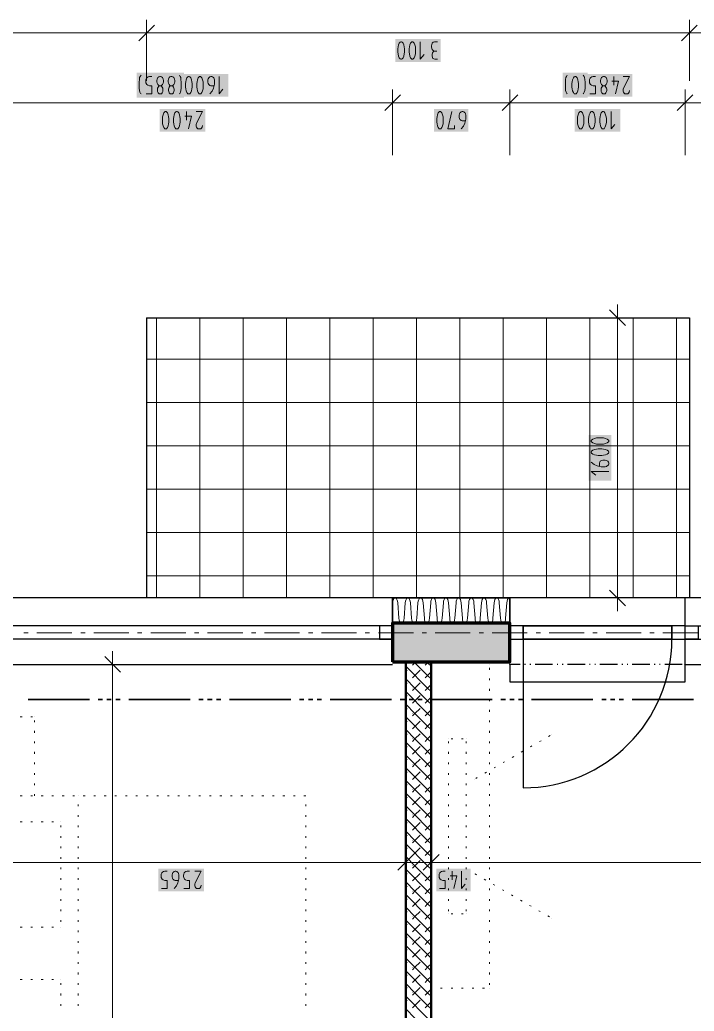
# Model space of a CAD drawing. Header units: millimetres. Extents: x 0 to 594, y 0 to 420.
# Drawn here: x 297 to 332.3, y 295.3 to 347.2 of the extents above; entities that cross this region are included whole.
import ezdxf

# ---------------------------------------------------------------- set-up
doc = ezdxf.new("R2010")
doc.units = ezdxf.units.MM
doc.header["$LTSCALE"] = 8
for name, color, linetype in [('PDF_Dvere', 7, 'Continuous'), ('PDF_Koty delkove', 7, 'Continuous'), ('PDF_Nabytek', 7, 'Continuous'), ('PDF_Obecne 0.25', 7, 'Continuous'), ('PDF_Okna', 7, 'Continuous'), ('PDF_Osy hlavni', 7, 'Continuous'), ('PDF_Pozarni useky', 7, 'Continuous'), ('PDF_Pricky zdene', 7, 'Continuous'), ('PDF_Srafy', 7, 'Continuous'), ('PDF_Steny obvodove nosne', 7, 'Continuous'), ('PDF_Steny sendvic', 7, 'Continuous'), ('PDF_Zatepleni', 7, 'Continuous')]:
    doc.layers.add(name, color=color, linetype=linetype)

msp = doc.modelspace()

# ---------------------------------------------------------------- linework, layer by layer
at = {"layer": 'PDF_Dvere', "lineweight": 25}
for points in [[(323.32, 315.49), (322.634, 315.49), (322.634, 314.804), (323.32, 314.804)], [(323.32, 315.49), (323.32, 314.804)], [(331.792, 315.49), (331.105, 315.49), (331.105, 314.804), (331.792, 314.804)], [(331.105, 315.49), (331.105, 314.804)]]:
    msp.add_lwpolyline(points, close=True, dxfattribs=at)
for points in [[(331.105, 315.49), (323.32, 315.49), (331.105, 315.49)], [(331.105, 314.804), (323.32, 314.804), (331.105, 314.804)]]:
    msp.add_lwpolyline(points, dxfattribs=at)
msp.add_lwpolyline([(323.32, 314.804), (323.32, 307.019, 0.414213), (331.105, 314.804)], format="xyb", dxfattribs=at)
at = {"layer": 'PDF_Koty delkove', "lineweight": 18}
for points in [[(303.629, 347.196), (303.629, 346.509), (303.629, 345.822)], [(332.021, 347.196), (332.021, 346.509), (332.021, 345.822)], [(527.974, 346.509), (471.922, 346.509), (462.114, 346.509), (428.326, 346.509), (397.232, 346.509), (368.84, 346.509), (332.021, 346.509), (303.629, 346.509), (287.51, 346.509), (267.721, 346.509), (262.8, 346.509)], [(304.041, 346.921), (303.217, 346.097)], [(303.629, 346.509), (303.629, 346.189), (303.629, 344.01)], [(332.434, 346.921), (331.609, 346.097)], [(332.021, 346.509), (332.021, 346.189), (332.021, 344.01)], [(317.103, 345.41), (317.116, 345.501), (317.116, 345.684), (317.103, 345.776), (317.078, 345.883), (317.042, 345.974), (316.993, 346.036), (316.968, 346.051), (316.92, 346.051), (316.895, 346.036), (316.847, 345.974), (316.81, 345.883), (316.786, 345.776), (316.773, 345.684)], [(317.947, 346.051), (317.947, 345.135), (318.143, 345.379)], [(318.852, 346.051), (318.681, 346.051), (318.62, 346.02), (318.571, 345.974), (318.547, 345.898), (318.535, 345.837), (318.535, 345.776), (318.547, 345.7), (318.571, 345.639), (318.62, 345.593), (318.706, 345.562)], [(316.773, 345.684), (316.773, 345.501), (316.786, 345.41), (316.81, 345.303), (316.847, 345.211), (316.895, 345.15), (316.92, 345.135), (316.968, 345.135), (316.993, 345.15), (317.042, 345.211), (317.078, 345.303), (317.103, 345.41)], [(318.852, 345.135), (318.706, 345.135), (318.656, 345.15), (318.608, 345.181), (318.583, 345.227), (318.559, 345.318), (318.559, 345.379), (318.583, 345.471), (318.632, 345.532), (318.706, 345.562), (318.803, 345.562)], [(303.341, 343.317), (303.316, 343.347), (303.279, 343.409), (303.255, 343.499), (303.243, 343.622), (303.243, 343.927), (303.255, 344.08), (303.267, 344.171), (303.292, 344.233), (303.341, 344.293)], [(303.609, 343.317), (303.902, 343.317), (303.902, 343.744), (303.78, 343.744), (303.695, 343.775), (303.646, 343.821), (303.597, 343.897), (303.585, 343.957), (303.585, 344.019), (303.597, 344.08), (303.621, 344.14), (303.658, 344.186), (303.706, 344.217), (303.78, 344.233), (303.902, 344.233)], [(305.343, 344.293), (305.392, 344.233), (305.416, 344.171), (305.429, 344.08), (305.441, 343.927), (305.441, 343.622), (305.429, 343.499), (305.404, 343.409), (305.367, 343.347), (305.343, 343.317)], [(305.975, 343.485), (306, 343.592), (306.012, 343.682), (306.012, 343.866), (306, 343.957), (305.975, 344.064), (305.938, 344.156), (305.89, 344.217), (305.865, 344.233), (305.816, 344.233), (305.791, 344.217), (305.743, 344.156), (305.706, 344.064), (305.682, 343.957), (305.67, 343.866)], [(305.67, 343.866), (305.67, 343.682), (305.682, 343.592), (305.706, 343.485), (305.743, 343.393), (305.791, 343.332), (305.816, 343.317), (305.865, 343.317), (305.89, 343.332), (305.938, 343.393), (305.975, 343.485)], [(306.842, 343.927), (306.842, 344.049), (306.855, 344.11), (306.879, 344.156), (306.903, 344.186), (306.94, 344.217), (306.989, 344.233), (307.037, 344.233), (307.086, 344.217), (307.123, 344.186), (307.147, 344.156), (307.172, 344.11), (307.184, 344.049), (307.184, 343.835), (307.135, 343.622), (307.062, 343.469), (306.94, 343.317)], [(307.159, 343.744), (306.989, 343.744), (306.94, 343.759), (306.903, 343.79), (306.879, 343.821), (306.855, 343.866), (306.842, 343.927)], [(307.428, 344.233), (307.428, 343.317), (307.623, 343.561)], [(325.633, 343.317), (325.608, 343.347), (325.572, 343.409), (325.547, 343.499), (325.535, 343.622), (325.535, 343.927), (325.547, 344.08), (325.559, 344.171), (325.584, 344.233), (325.633, 344.293)], [(325.877, 343.866), (325.877, 343.682), (325.889, 343.592), (325.914, 343.485), (325.95, 343.393), (325.999, 343.332), (326.024, 343.317), (326.072, 343.317), (326.097, 343.332), (326.145, 343.393), (326.182, 343.485), (326.207, 343.592), (326.219, 343.682), (326.219, 343.866), (326.207, 343.957), (326.182, 344.064), (326.145, 344.156), (326.097, 344.217), (326.072, 344.233), (326.024, 344.233), (325.999, 344.217), (325.95, 344.156), (325.914, 344.064), (325.889, 343.957), (325.877, 343.866)], [(326.463, 344.293), (326.512, 344.233), (326.536, 344.171), (326.549, 344.08), (326.561, 343.927), (326.561, 343.622), (326.549, 343.499), (326.524, 343.409), (326.487, 343.347), (326.463, 343.317)], [(326.814, 343.317), (327.107, 343.317), (327.107, 343.744), (326.985, 343.744), (326.9, 343.775), (326.851, 343.821), (326.802, 343.897), (326.79, 343.957), (326.79, 344.019), (326.802, 344.08), (326.826, 344.14), (326.863, 344.186), (326.911, 344.217), (326.985, 344.233), (327.107, 344.233)], [(327.376, 344.019), (327.376, 343.957), (327.388, 343.881), (327.424, 343.805), (327.473, 343.759), (327.498, 343.744), (327.596, 343.744), (327.62, 343.759), (327.669, 343.805), (327.706, 343.881), (327.718, 343.957), (327.718, 344.019), (327.706, 344.095), (327.669, 344.171), (327.62, 344.217), (327.571, 344.233), (327.523, 344.233)], [(327.523, 344.233), (327.473, 344.217), (327.424, 344.171), (327.388, 344.095), (327.376, 344.019)], [(327.962, 343.988), (328.304, 343.988), (328.157, 343.317)], [(328.06, 344.233), (328.06, 343.775)], [(328.548, 344.233), (328.891, 344.233), (328.573, 343.622), (328.548, 343.561), (328.548, 343.469), (328.573, 343.409), (328.609, 343.363), (328.646, 343.332), (328.695, 343.317), (328.743, 343.317), (328.792, 343.332), (328.829, 343.363), (328.866, 343.409), (328.891, 343.499)], [(304.391, 343.744), (304.415, 343.728), (304.451, 343.682), (304.476, 343.622), (304.488, 343.561), (304.488, 343.499), (304.476, 343.439), (304.451, 343.377), (304.402, 343.332), (304.366, 343.317), (304.317, 343.317), (304.281, 343.332), (304.232, 343.377), (304.208, 343.439), (304.195, 343.499), (304.195, 343.561), (304.208, 343.622), (304.232, 343.682), (304.268, 343.728)], [(304.268, 343.728), (304.293, 343.744)], [(305.038, 343.377), (304.989, 343.332), (304.952, 343.317), (304.904, 343.317), (304.867, 343.332), (304.818, 343.377), (304.794, 343.439), (304.781, 343.499), (304.781, 343.561), (304.794, 343.622), (304.818, 343.682), (304.854, 343.728), (304.879, 343.744)], [(304.977, 343.744), (305.001, 343.728), (305.038, 343.682), (305.062, 343.622), (305.074, 343.561), (305.074, 343.499), (305.062, 343.439), (305.038, 343.377)], [(316.497, 343.546), (316.497, 342.859), (316.497, 342.172)], [(322.634, 343.546), (322.634, 342.859), (322.634, 342.172)], [(327.596, 343.744), (327.62, 343.728), (327.657, 343.682), (327.681, 343.622), (327.693, 343.561), (327.693, 343.499), (327.681, 343.439), (327.657, 343.377), (327.608, 343.332), (327.571, 343.317), (327.523, 343.317), (327.486, 343.332), (327.437, 343.377), (327.413, 343.439), (327.4, 343.499), (327.4, 343.561), (327.413, 343.622), (327.437, 343.682), (327.473, 343.728), (327.498, 343.744)], [(331.792, 343.546), (331.792, 342.859), (331.792, 342.172)], [(415.504, 342.859), (406.391, 342.859), (384.41, 342.859), (378.227, 342.859), (369.069, 342.859), (356.246, 342.859), (344.615, 342.859), (331.792, 342.859), (322.634, 342.859), (316.497, 342.859), (294.516, 342.859), (285.586, 342.859), (269.101, 342.859), (267.721, 342.859), (262.8, 342.859)], [(316.909, 343.271), (316.085, 342.447)], [(316.497, 342.859), (316.497, 342.538), (316.497, 340.111)], [(323.046, 343.271), (322.221, 342.447)], [(322.634, 342.859), (322.634, 342.538), (322.634, 340.111)], [(332.204, 343.271), (331.38, 342.447)], [(331.792, 342.859), (331.792, 342.538), (331.792, 340.111)], [(305.042, 342.034), (305.042, 341.851), (305.054, 341.76), (305.078, 341.653), (305.115, 341.561), (305.164, 341.5), (305.189, 341.485), (305.237, 341.485), (305.262, 341.5), (305.31, 341.561), (305.347, 341.653), (305.372, 341.76), (305.384, 341.851), (305.384, 342.034), (305.372, 342.125), (305.347, 342.233), (305.31, 342.324), (305.262, 342.386), (305.237, 342.401), (305.189, 342.401), (305.164, 342.386), (305.115, 342.324), (305.078, 342.233), (305.054, 342.125), (305.042, 342.034)], [(305.726, 342.401), (305.726, 341.943)], [(306.216, 342.401), (306.559, 342.401), (306.24, 341.79), (306.216, 341.729), (306.216, 341.637), (306.24, 341.577), (306.277, 341.531), (306.314, 341.5), (306.363, 341.485), (306.411, 341.485), (306.46, 341.5), (306.497, 341.531), (306.534, 341.577), (306.559, 341.667)], [(319.737, 341.667), (319.737, 341.485), (319.394, 341.485), (319.589, 342.401)], [(320.299, 341.912), (320.128, 341.912), (320.079, 341.928), (320.042, 341.958), (320.018, 341.989), (319.994, 342.034), (319.981, 342.095), (319.981, 342.217), (319.994, 342.278), (320.018, 342.324), (320.042, 342.354), (320.079, 342.386), (320.128, 342.401), (320.176, 342.401), (320.225, 342.386), (320.262, 342.354), (320.286, 342.324), (320.311, 342.278), (320.324, 342.217), (320.324, 342.004), (320.275, 341.79), (320.201, 341.637)], [(326.308, 341.485), (326.356, 341.485), (326.381, 341.5), (326.429, 341.561), (326.466, 341.653), (326.491, 341.76), (326.504, 341.851), (326.504, 342.034), (326.491, 342.125), (326.466, 342.233), (326.429, 342.324), (326.381, 342.386), (326.356, 342.401), (326.308, 342.401), (326.283, 342.386), (326.234, 342.324), (326.197, 342.233), (326.173, 342.125), (326.161, 342.034)], [(327.408, 341.561), (327.457, 341.5), (327.482, 341.485), (327.53, 341.485), (327.555, 341.5), (327.604, 341.561), (327.64, 341.653), (327.665, 341.76), (327.678, 341.851), (327.678, 342.034), (327.665, 342.125), (327.64, 342.233), (327.604, 342.324), (327.555, 342.386), (327.53, 342.401), (327.482, 342.401), (327.457, 342.386), (327.408, 342.324), (327.372, 342.233), (327.347, 342.125), (327.335, 342.034)], [(327.922, 342.401), (327.922, 341.485), (328.117, 341.729)], [(305.629, 342.157), (305.972, 342.157), (305.824, 341.485)], [(326.161, 342.034), (326.161, 341.851), (326.173, 341.76), (326.197, 341.653), (326.234, 341.561), (326.283, 341.5), (326.308, 341.485)], [(327.335, 342.034), (327.335, 341.851), (327.347, 341.76), (327.372, 341.653), (327.408, 341.561)], [(320.201, 341.637), (320.079, 341.485)], [(328.673, 331.198), (327.849, 332.022)], [(328.261, 331.61), (328.261, 332.297)], [(328.948, 331.61), (328.261, 331.61), (327.574, 331.61)], [(328.261, 316.956), (328.261, 331.61)], [(327.436, 324.748), (327.253, 324.748), (327.162, 324.735), (327.055, 324.711), (326.963, 324.675), (326.902, 324.626), (326.887, 324.601), (326.887, 324.553), (326.902, 324.528), (326.963, 324.479), (327.055, 324.443), (327.162, 324.418), (327.253, 324.405), (327.436, 324.405), (327.528, 324.418), (327.635, 324.443), (327.726, 324.479), (327.788, 324.528), (327.803, 324.553)], [(327.803, 324.553), (327.803, 324.601), (327.788, 324.626), (327.726, 324.675), (327.635, 324.711), (327.528, 324.735), (327.436, 324.748)], [(327.314, 323.843), (327.314, 324.014), (327.33, 324.063), (327.36, 324.1), (327.391, 324.124), (327.436, 324.148), (327.497, 324.161), (327.619, 324.161), (327.68, 324.148), (327.726, 324.124), (327.757, 324.1), (327.788, 324.063), (327.803, 324.014), (327.803, 323.966), (327.788, 323.916), (327.757, 323.88), (327.726, 323.856), (327.68, 323.831), (327.619, 323.818), (327.406, 323.818), (327.192, 323.867), (327.039, 323.941), (326.887, 324.063)], [(327.803, 323.574), (326.887, 323.574), (327.131, 323.379)], [(328.948, 316.956), (328.261, 316.956), (327.574, 316.956)], [(328.673, 316.544), (327.849, 317.368)], [(328.261, 316.956), (328.261, 316.269)], [(302.265, 313.063), (301.441, 313.888)], [(301.853, 236.313), (301.853, 238.603), (301.853, 242.77), (301.853, 262.278), (301.853, 263.606), (301.853, 269.559), (301.853, 313.476), (301.853, 314.162)], [(302.54, 313.476), (301.853, 313.476), (301.166, 313.476)], [(317.596, 303.531), (316.772, 302.706)], [(317.184, 303.805), (317.184, 303.118), (317.184, 302.432)], [(318.924, 303.531), (318.1, 302.706)], [(318.512, 303.805), (318.512, 303.118), (318.512, 302.432)], [(527.974, 303.118), (524.585, 303.118), (523.377, 303.118), (487.217, 303.118), (484.744, 303.118), (466.949, 303.118), (447.738, 303.118), (447.651, 303.118), (445.178, 303.118), (439.694, 303.118), (409.093, 303.118), (407.169, 303.118), (383.677, 303.118), (382.349, 303.118), (351.392, 303.118), (349.469, 303.118), (318.512, 303.118), (317.184, 303.118), (293.692, 303.118), (291.769, 303.118), (268.276, 303.118), (266.948, 303.118), (235.992, 303.118), (234.068, 303.118)], [(304.41, 301.745), (304.704, 301.745), (304.704, 302.171), (304.581, 302.171), (304.496, 302.203), (304.447, 302.248), (304.398, 302.324), (304.386, 302.385), (304.386, 302.446), (304.398, 302.508), (304.423, 302.568), (304.459, 302.614), (304.508, 302.645), (304.581, 302.661), (304.704, 302.661)], [(305.291, 302.171), (305.12, 302.171), (305.071, 302.187), (305.034, 302.217), (305.01, 302.248), (304.986, 302.293), (304.973, 302.355), (304.973, 302.476), (304.986, 302.538), (305.01, 302.584), (305.034, 302.614), (305.071, 302.645), (305.12, 302.661), (305.168, 302.661), (305.217, 302.645), (305.254, 302.614), (305.278, 302.584), (305.303, 302.538), (305.316, 302.476), (305.316, 302.263), (305.267, 302.05), (305.193, 301.897), (305.071, 301.745)], [(305.584, 301.745), (305.878, 301.745), (305.878, 302.171), (305.755, 302.171), (305.67, 302.203), (305.621, 302.248), (305.573, 302.324), (305.56, 302.385), (305.56, 302.446), (305.573, 302.508), (305.597, 302.568), (305.634, 302.614), (305.682, 302.645), (305.755, 302.661), (305.878, 302.661)], [(306.147, 302.661), (306.49, 302.661), (306.171, 302.05), (306.147, 301.988), (306.147, 301.897), (306.171, 301.836), (306.208, 301.79), (306.245, 301.759), (306.294, 301.745), (306.342, 301.745), (306.392, 301.759), (306.428, 301.79), (306.465, 301.836), (306.49, 301.927)], [(318.948, 301.745), (319.242, 301.745), (319.242, 302.171), (319.119, 302.171), (319.034, 302.203), (318.985, 302.248), (318.937, 302.324), (318.924, 302.385), (318.924, 302.446), (318.937, 302.508), (318.961, 302.568), (318.998, 302.614), (319.046, 302.645), (319.119, 302.661), (319.242, 302.661)], [(319.511, 302.416), (319.854, 302.416), (319.706, 301.745)], [(319.609, 302.661), (319.609, 302.203)], [(320.098, 302.661), (320.098, 301.745), (320.294, 301.988)]]:
    msp.add_lwpolyline(points, dxfattribs=at)
for points in [[(317.36, 345.684), (317.36, 345.501), (317.373, 345.41), (317.397, 345.303), (317.434, 345.211), (317.482, 345.15), (317.507, 345.135), (317.556, 345.135), (317.58, 345.15), (317.629, 345.211), (317.666, 345.303), (317.691, 345.41), (317.703, 345.501), (317.703, 345.684), (317.691, 345.776), (317.666, 345.883), (317.629, 345.974), (317.58, 346.036), (317.556, 346.051), (317.507, 346.051), (317.482, 346.036), (317.434, 345.974), (317.397, 345.883), (317.373, 345.776)], [(304.171, 344.019), (304.171, 343.957), (304.183, 343.881), (304.219, 343.805), (304.268, 343.759), (304.293, 343.744), (304.391, 343.744), (304.415, 343.759), (304.464, 343.805), (304.501, 343.881), (304.513, 343.957), (304.513, 344.019), (304.501, 344.095), (304.464, 344.171), (304.415, 344.217), (304.366, 344.233), (304.317, 344.233), (304.268, 344.217), (304.219, 344.171), (304.183, 344.095)], [(304.757, 344.019), (304.757, 343.957), (304.769, 343.881), (304.805, 343.805), (304.854, 343.759), (304.879, 343.744), (304.977, 343.744), (305.001, 343.759), (305.05, 343.805), (305.087, 343.881), (305.099, 343.957), (305.099, 344.019), (305.087, 344.095), (305.05, 344.171), (305.001, 344.217), (304.952, 344.233), (304.904, 344.233), (304.854, 344.217), (304.805, 344.171), (304.769, 344.095)], [(306.256, 343.866), (306.256, 343.682), (306.268, 343.592), (306.293, 343.485), (306.329, 343.393), (306.378, 343.332), (306.403, 343.317), (306.451, 343.317), (306.476, 343.332), (306.524, 343.393), (306.561, 343.485), (306.586, 343.592), (306.598, 343.682), (306.598, 343.866), (306.586, 343.957), (306.561, 344.064), (306.524, 344.156), (306.476, 344.217), (306.451, 344.233), (306.403, 344.233), (306.378, 344.217), (306.329, 344.156), (306.293, 344.064), (306.268, 343.957)], [(304.455, 342.034), (304.455, 341.851), (304.467, 341.76), (304.491, 341.653), (304.528, 341.561), (304.576, 341.5), (304.601, 341.485), (304.65, 341.485), (304.675, 341.5), (304.723, 341.561), (304.76, 341.653), (304.785, 341.76), (304.797, 341.851), (304.797, 342.034), (304.785, 342.125), (304.76, 342.233), (304.723, 342.324), (304.675, 342.386), (304.65, 342.401), (304.601, 342.401), (304.576, 342.386), (304.528, 342.324), (304.491, 342.233), (304.467, 342.125)], [(318.807, 342.034), (318.807, 341.851), (318.819, 341.76), (318.844, 341.653), (318.88, 341.561), (318.929, 341.5), (318.954, 341.485), (319.002, 341.485), (319.027, 341.5), (319.075, 341.561), (319.112, 341.653), (319.137, 341.76), (319.15, 341.851), (319.15, 342.034), (319.137, 342.125), (319.112, 342.233), (319.075, 342.324), (319.027, 342.386), (319.002, 342.401), (318.954, 342.401), (318.929, 342.386), (318.88, 342.324), (318.844, 342.233), (318.819, 342.125)], [(326.748, 342.034), (326.748, 341.851), (326.76, 341.76), (326.785, 341.653), (326.821, 341.561), (326.87, 341.5), (326.895, 341.485), (326.943, 341.485), (326.968, 341.5), (327.017, 341.561), (327.053, 341.653), (327.078, 341.76), (327.091, 341.851), (327.091, 342.034), (327.078, 342.125), (327.053, 342.233), (327.017, 342.324), (326.968, 342.386), (326.943, 342.401), (326.895, 342.401), (326.87, 342.386), (326.821, 342.324), (326.785, 342.233), (326.76, 342.125)], [(327.436, 325.335), (327.253, 325.335), (327.162, 325.323), (327.055, 325.298), (326.963, 325.262), (326.902, 325.213), (326.887, 325.188), (326.887, 325.14), (326.902, 325.115), (326.963, 325.066), (327.055, 325.03), (327.162, 325.005), (327.253, 324.992), (327.436, 324.992), (327.528, 325.005), (327.635, 325.03), (327.726, 325.066), (327.788, 325.115), (327.803, 325.14), (327.803, 325.188), (327.788, 325.213), (327.726, 325.262), (327.635, 325.298), (327.528, 325.323)]]:
    msp.add_lwpolyline(points, close=True, dxfattribs=at)
at = {"layer": 'PDF_Koty delkove', "color": 7, "lineweight": 18, "true_color": 0xffffff, "transparency": 33554559}
for points in [[(319.015, 346.189), (316.636, 346.189), (319.015, 344.998), (316.636, 344.998)], [(305.579, 344.431), (303.106, 344.431), (305.579, 343.119), (303.106, 343.119)], [(307.908, 344.37), (305.533, 344.37), (307.908, 343.18), (305.533, 343.18)], [(326.699, 344.431), (325.398, 344.431), (326.699, 343.119), (325.398, 343.119)], [(329.028, 344.37), (326.653, 344.37), (329.028, 343.18), (326.653, 343.18)], [(306.696, 342.538), (304.317, 342.538), (306.696, 341.348), (304.317, 341.348)], [(320.461, 342.538), (318.67, 342.538), (320.461, 341.348), (318.67, 341.348)], [(328.402, 342.538), (326.024, 342.538), (328.402, 341.348), (326.024, 341.348)], [(327.941, 323.094), (327.941, 325.472), (326.75, 323.094), (326.75, 325.472)], [(306.627, 302.798), (304.249, 302.798), (306.627, 301.607), (304.249, 301.607)], [(320.578, 302.798), (318.787, 302.798), (320.578, 301.607), (318.787, 301.607)]]:
    msp.add_solid(points, dxfattribs=at)
at = {"layer": 'PDF_Nabytek', "lineweight": 13}
for points in [[(318.512, 313.476), (318.512, 313.476)], [(318.512, 313.199), (318.512, 313.29)], [(321.573, 313.476), (321.573, 313.476)], [(321.573, 313.199), (321.573, 313.29)], [(318.512, 312.649), (318.512, 312.741)], [(321.573, 312.649), (321.573, 312.741)], [(318.512, 312.1), (318.512, 312.191)], [(321.573, 312.1), (321.573, 312.191)], [(318.512, 311.55), (318.512, 311.642)], [(321.573, 311.55), (321.573, 311.642)], [(297.116, 310.728), (297.024, 310.728)], [(297.665, 310.728), (297.573, 310.728)], [(297.768, 310.728), (297.768, 310.728)], [(297.768, 310.728), (297.768, 310.728)], [(318.512, 311.001), (318.512, 311.092)], [(321.573, 311.001), (321.573, 311.092)], [(297.768, 310.451), (297.768, 310.543)], [(318.512, 310.451), (318.512, 310.543)], [(321.573, 310.451), (321.573, 310.543)], [(297.768, 309.901), (297.768, 309.993)], [(318.512, 309.901), (318.512, 309.993)], [(321.573, 309.901), (321.573, 309.993)], [(324.655, 309.712), (324.734, 309.757)], [(324.822, 309.808), (324.822, 309.808)], [(297.768, 309.352), (297.768, 309.444)], [(318.512, 309.352), (318.512, 309.444)], [(319.428, 309.583), (319.428, 309.583)], [(319.428, 309.583), (319.428, 309.583)], [(319.428, 309.352), (319.428, 309.444)], [(319.646, 309.583), (319.555, 309.583)], [(320.196, 309.583), (320.104, 309.583)], [(320.344, 309.583), (320.344, 309.583)], [(320.344, 309.583), (320.344, 309.583)], [(320.344, 309.352), (320.344, 309.444)], [(321.573, 309.352), (321.573, 309.444)], [(323.703, 309.162), (323.783, 309.208)], [(324.179, 309.437), (324.258, 309.483)], [(297.768, 308.802), (297.768, 308.894)], [(318.512, 308.802), (318.512, 308.894)], [(319.428, 308.802), (319.428, 308.894)], [(320.344, 308.802), (320.344, 308.894)], [(321.573, 308.802), (321.573, 308.894)], [(322.751, 308.613), (322.831, 308.658)], [(323.227, 308.887), (323.307, 308.933)], [(297.768, 308.253), (297.768, 308.344)], [(318.512, 308.253), (318.512, 308.344)], [(319.428, 308.253), (319.428, 308.344)], [(320.344, 308.253), (320.344, 308.344)], [(321.573, 308.253), (321.573, 308.344)], [(321.8, 308.063), (321.879, 308.109)], [(322.275, 308.338), (322.355, 308.384)], [(297.768, 307.703), (297.768, 307.795)], [(318.512, 307.703), (318.512, 307.795)], [(319.428, 307.703), (319.428, 307.795)], [(320.344, 307.703), (320.344, 307.795)], [(320.848, 307.514), (320.927, 307.559)], [(321.324, 307.788), (321.403, 307.834)], [(321.573, 307.703), (321.573, 307.795)], [(297.768, 307.154), (297.768, 307.245)], [(318.512, 307.154), (318.512, 307.245)], [(319.428, 307.154), (319.428, 307.245)], [(320.344, 307.154), (320.344, 307.245)], [(320.78, 307.474), (320.78, 307.474)], [(321.573, 307.154), (321.573, 307.245)], [(297.116, 306.606), (297.024, 306.606)], [(297.665, 306.606), (297.573, 306.606)], [(297.768, 306.606), (297.768, 306.696)], [(297.768, 306.606), (297.768, 306.606)], [(298.215, 306.606), (298.123, 306.606)], [(298.764, 306.606), (298.673, 306.606)], [(299.314, 306.606), (299.222, 306.606)], [(299.863, 306.606), (299.772, 306.606)], [(300.057, 306.604), (300.057, 306.606)], [(300.057, 306.606), (300.057, 306.606)], [(300.413, 306.606), (300.321, 306.606)], [(300.962, 306.606), (300.871, 306.606)], [(301.512, 306.606), (301.42, 306.606)], [(302.061, 306.606), (301.97, 306.606)], [(302.611, 306.606), (302.519, 306.606)], [(303.16, 306.606), (303.069, 306.606)], [(303.71, 306.606), (303.618, 306.606)], [(304.259, 306.606), (304.168, 306.606)], [(304.809, 306.606), (304.717, 306.606)], [(305.358, 306.606), (305.267, 306.606)], [(305.908, 306.606), (305.816, 306.606)], [(306.457, 306.606), (306.366, 306.606)], [(307.007, 306.606), (306.915, 306.606)], [(307.557, 306.606), (307.465, 306.606)], [(308.106, 306.606), (308.014, 306.606)], [(308.656, 306.606), (308.564, 306.606)], [(309.205, 306.606), (309.114, 306.606)], [(309.755, 306.606), (309.663, 306.606)], [(310.304, 306.606), (310.213, 306.606)], [(310.854, 306.606), (310.762, 306.606)], [(311.403, 306.606), (311.312, 306.606)], [(311.953, 306.606), (311.861, 306.606)], [(311.964, 306.604), (311.964, 306.606)], [(311.964, 306.606), (311.964, 306.606)], [(311.964, 306.606), (311.964, 306.606)], [(318.512, 306.604), (318.512, 306.696)], [(319.428, 306.604), (319.428, 306.696)], [(320.344, 306.604), (320.344, 306.696)], [(321.573, 306.604), (321.573, 306.696)], [(300.057, 306.055), (300.057, 306.146)], [(311.964, 306.055), (311.964, 306.146)], [(318.512, 306.055), (318.512, 306.146)], [(319.428, 306.055), (319.428, 306.146)], [(320.344, 306.055), (320.344, 306.146)], [(321.573, 306.055), (321.573, 306.146)], [(300.057, 305.505), (300.057, 305.597)], [(311.964, 305.505), (311.964, 305.597)], [(318.512, 305.505), (318.512, 305.597)], [(319.428, 305.505), (319.428, 305.597)], [(320.344, 305.505), (320.344, 305.597)], [(321.573, 305.505), (321.573, 305.597)], [(297.116, 305.233), (297.024, 305.233)], [(297.665, 305.233), (297.573, 305.233)], [(298.215, 305.233), (298.123, 305.233)], [(298.764, 305.233), (298.673, 305.233)], [(299.141, 305.233), (299.141, 305.233)], [(299.141, 305.233), (299.141, 305.233)], [(299.141, 304.956), (299.141, 305.047)], [(300.057, 304.956), (300.057, 305.047)], [(311.964, 304.956), (311.964, 305.047)], [(318.512, 304.956), (318.512, 305.047)], [(319.428, 304.956), (319.428, 305.047)], [(320.344, 304.956), (320.344, 305.047)], [(321.573, 304.956), (321.573, 305.047)], [(299.141, 304.406), (299.141, 304.498)], [(300.057, 304.406), (300.057, 304.498)], [(311.964, 304.406), (311.964, 304.498)], [(318.512, 304.406), (318.512, 304.498)], [(319.428, 304.406), (319.428, 304.498)], [(320.344, 304.406), (320.344, 304.498)], [(321.573, 304.406), (321.573, 304.498)], [(299.141, 303.857), (299.141, 303.948)], [(300.057, 303.857), (300.057, 303.948)], [(311.964, 303.857), (311.964, 303.948)], [(318.512, 303.857), (318.512, 303.948)], [(319.428, 303.857), (319.428, 303.948)], [(320.344, 303.857), (320.344, 303.948)], [(321.573, 303.857), (321.573, 303.948)], [(299.141, 303.307), (299.141, 303.399)], [(300.057, 303.307), (300.057, 303.399)], [(311.964, 303.307), (311.964, 303.399)], [(318.512, 303.307), (318.512, 303.399)], [(319.428, 303.307), (319.428, 303.399)], [(320.344, 303.307), (320.344, 303.399)], [(321.573, 303.307), (321.573, 303.399)], [(299.141, 302.758), (299.141, 302.849)], [(300.057, 302.758), (300.057, 302.849)], [(311.964, 302.758), (311.964, 302.849)], [(318.512, 302.758), (318.512, 302.849)], [(319.428, 302.758), (319.428, 302.849)], [(320.344, 302.758), (320.344, 302.849)], [(320.78, 302.533), (320.78, 302.533)], [(320.889, 302.47), (320.81, 302.516)], [(321.573, 302.758), (321.573, 302.849)], [(299.141, 302.208), (299.141, 302.3)], [(300.057, 302.208), (300.057, 302.3)], [(311.964, 302.208), (311.964, 302.3)], [(318.512, 302.208), (318.512, 302.3)], [(319.428, 302.208), (319.428, 302.3)], [(320.344, 302.208), (320.344, 302.3)], [(321.365, 302.195), (321.286, 302.241)], [(321.573, 302.208), (321.573, 302.3)], [(321.841, 301.92), (321.762, 301.966)], [(299.141, 301.659), (299.141, 301.75)], [(300.057, 301.659), (300.057, 301.75)], [(311.964, 301.659), (311.964, 301.75)], [(318.512, 301.659), (318.512, 301.75)], [(319.428, 301.659), (319.428, 301.75)], [(320.344, 301.659), (320.344, 301.75)], [(321.573, 301.659), (321.573, 301.75)], [(322.317, 301.646), (322.238, 301.691)], [(322.793, 301.371), (322.714, 301.417)], [(299.141, 301.109), (299.141, 301.201)], [(300.057, 301.109), (300.057, 301.201)], [(311.964, 301.109), (311.964, 301.201)], [(318.512, 301.109), (318.512, 301.201)], [(319.428, 301.109), (319.428, 301.201)], [(320.344, 301.109), (320.344, 301.201)], [(321.573, 301.109), (321.573, 301.201)], [(323.269, 301.096), (323.189, 301.142)], [(323.745, 300.821), (323.665, 300.867)], [(299.141, 300.56), (299.141, 300.651)], [(300.057, 300.56), (300.057, 300.651)], [(311.964, 300.56), (311.964, 300.651)], [(318.512, 300.56), (318.512, 300.651)], [(319.428, 300.56), (319.428, 300.651)], [(319.428, 300.424), (319.428, 300.424)], [(319.428, 300.424), (319.428, 300.424)], [(319.646, 300.424), (319.555, 300.424)], [(320.196, 300.424), (320.104, 300.424)], [(320.344, 300.56), (320.344, 300.651)], [(320.344, 300.424), (320.344, 300.424)], [(320.344, 300.424), (320.344, 300.424)], [(321.573, 300.56), (321.573, 300.651)], [(324.221, 300.546), (324.141, 300.592)], [(324.697, 300.272), (324.617, 300.318)], [(299.141, 300.01), (299.141, 300.102)], [(300.057, 300.01), (300.057, 300.102)], [(311.964, 300.01), (311.964, 300.102)], [(318.512, 300.01), (318.512, 300.102)], [(321.573, 300.01), (321.573, 300.102)], [(324.822, 300.199), (324.822, 300.199)], [(297.116, 299.737), (297.024, 299.737)], [(297.665, 299.737), (297.573, 299.737)], [(298.215, 299.737), (298.123, 299.737)], [(298.764, 299.737), (298.673, 299.737)], [(299.141, 299.737), (299.141, 299.737)], [(299.141, 299.737), (299.141, 299.737)], [(300.057, 299.46), (300.057, 299.552)], [(311.964, 299.46), (311.964, 299.552)], [(318.512, 299.46), (318.512, 299.552)], [(321.573, 299.46), (321.573, 299.552)], [(300.057, 298.911), (300.057, 299.003)], [(311.964, 298.911), (311.964, 299.003)], [(318.512, 298.911), (318.512, 299.003)], [(321.573, 298.911), (321.573, 299.003)], [(300.057, 298.361), (300.057, 298.453)], [(311.964, 298.361), (311.964, 298.453)], [(318.512, 298.361), (318.512, 298.453)], [(321.573, 298.361), (321.573, 298.453)], [(300.057, 297.812), (300.057, 297.903)], [(311.964, 297.812), (311.964, 297.903)], [(318.512, 297.812), (318.512, 297.903)], [(321.573, 297.812), (321.573, 297.903)], [(300.057, 297.262), (300.057, 297.354)], [(311.964, 297.262), (311.964, 297.354)], [(318.512, 297.262), (318.512, 297.354)], [(321.573, 297.262), (321.573, 297.354)], [(297.116, 296.99), (297.024, 296.99)], [(297.665, 296.99), (297.573, 296.99)], [(298.215, 296.99), (298.123, 296.99)], [(298.764, 296.99), (298.673, 296.99)], [(299.141, 296.99), (299.141, 296.99)], [(299.141, 296.99), (299.141, 296.99)], [(299.141, 296.713), (299.141, 296.804)], [(300.057, 296.713), (300.057, 296.804)], [(311.964, 296.713), (311.964, 296.804)], [(318.512, 296.713), (318.512, 296.804)], [(321.573, 296.713), (321.573, 296.804)], [(299.141, 296.163), (299.141, 296.255)], [(300.057, 296.163), (300.057, 296.255)], [(311.964, 296.163), (311.964, 296.255)], [(318.512, 296.532), (318.512, 296.532)], [(318.547, 296.532), (318.512, 296.532)], [(318.512, 296.532), (318.512, 296.532)], [(319.097, 296.532), (319.005, 296.532)], [(319.646, 296.532), (319.555, 296.532)], [(320.196, 296.532), (320.104, 296.532)], [(320.745, 296.532), (320.654, 296.532)], [(321.295, 296.532), (321.203, 296.532)], [(321.573, 296.532), (321.573, 296.532)], [(321.573, 296.532), (321.573, 296.532)], [(299.141, 295.614), (299.141, 295.705)], [(300.057, 295.614), (300.057, 295.705)], [(311.964, 295.614), (311.964, 295.705)]]:
    msp.add_lwpolyline(points, dxfattribs=at)
at = {"layer": 'PDF_Obecne 0.25', "lineweight": 25}
for points in [[(303.629, 331.61), (332.021, 331.61)], [(303.629, 331.61), (303.629, 316.956)], [(332.021, 331.61), (332.021, 316.956)], [(331.792, 316.956), (322.634, 316.956)], [(322.634, 313.476), (322.634, 312.56), (331.792, 312.56), (331.792, 313.476)]]:
    msp.add_lwpolyline(points, dxfattribs=at)
at = {"layer": 'PDF_Okna', "lineweight": 25}
for points in [[(316.497, 316.956), (294.516, 316.956)], [(331.792, 313.476), (331.792, 316.956)], [(344.615, 316.956), (331.792, 316.956)], [(316.497, 315.49), (294.516, 315.49)], [(331.792, 315.49), (344.615, 315.49)], [(316.497, 314.804), (294.516, 314.804)], [(331.792, 314.804), (344.615, 314.804)], [(294.516, 313.476), (316.497, 313.476)], [(331.792, 313.476), (344.615, 313.476)]]:
    msp.add_lwpolyline(points, dxfattribs=at)
for points in [[(316.497, 315.49), (315.81, 315.49), (315.81, 314.804), (316.497, 314.804)], [(331.792, 315.49), (332.479, 315.49), (332.479, 314.804), (331.792, 314.804)]]:
    msp.add_lwpolyline(points, close=True, dxfattribs=at)
at = {"layer": 'PDF_Osy hlavni', "lineweight": 18}
for points in [[(297.436, 315.124), (297.207, 315.124)], [(299.726, 315.124), (297.894, 315.124)], [(300.413, 315.124), (300.184, 315.124)], [(302.702, 315.124), (300.871, 315.124)], [(303.389, 315.124), (303.16, 315.124)], [(305.679, 315.124), (303.847, 315.124)], [(306.366, 315.124), (306.137, 315.124)], [(308.656, 315.124), (306.824, 315.124)], [(309.342, 315.124), (309.114, 315.124)], [(311.632, 315.124), (309.8, 315.124)], [(312.319, 315.124), (312.09, 315.124)], [(314.609, 315.124), (312.777, 315.124)], [(315.296, 315.124), (315.067, 315.124)], [(317.585, 315.124), (315.754, 315.124)], [(318.272, 315.124), (318.043, 315.124)], [(320.562, 315.124), (318.73, 315.124)], [(321.249, 315.124), (321.02, 315.124)], [(323.539, 315.124), (321.707, 315.124)], [(324.225, 315.124), (323.997, 315.124)], [(326.515, 315.124), (324.683, 315.124)], [(327.202, 315.124), (326.973, 315.124)], [(329.492, 315.124), (327.66, 315.124)], [(330.179, 315.124), (329.95, 315.124)], [(332.468, 315.124), (330.637, 315.124)]]:
    msp.add_lwpolyline(points, dxfattribs=at)
at = {"layer": 'PDF_Pozarni useky', "lineweight": 35}
for points in [[(300.642, 311.644), (297.436, 311.644)], [(301.329, 311.644), (301.1, 311.644)], [(301.786, 311.644), (301.558, 311.644)], [(302.244, 311.644), (302.015, 311.644)], [(305.908, 311.644), (302.702, 311.644)], [(306.595, 311.644), (306.366, 311.644)], [(307.053, 311.644), (306.824, 311.644)], [(307.511, 311.644), (307.282, 311.644)], [(311.174, 311.644), (307.969, 311.644)], [(311.861, 311.644), (311.632, 311.644)], [(312.319, 311.644), (312.09, 311.644)], [(312.777, 311.644), (312.548, 311.644)], [(316.441, 311.644), (313.235, 311.644)], [(317.127, 311.644), (316.898, 311.644)], [(317.585, 311.644), (317.356, 311.644)], [(318.043, 311.644), (317.814, 311.644)], [(321.707, 311.644), (318.501, 311.644)], [(322.394, 311.644), (322.165, 311.644)], [(322.852, 311.644), (322.623, 311.644)], [(323.31, 311.644), (323.081, 311.644)], [(326.973, 311.644), (323.768, 311.644)], [(327.66, 311.644), (327.431, 311.644)], [(328.118, 311.644), (327.889, 311.644)], [(328.576, 311.644), (328.347, 311.644)], [(332.239, 311.644), (329.034, 311.644)]]:
    msp.add_lwpolyline(points, dxfattribs=at)
at = {"layer": 'PDF_Pricky zdene', "lineweight": 50}
msp.add_lwpolyline([(318.512, 269.559), (318.512, 313.476), (318.512, 313.613), (317.184, 313.613), (317.184, 313.476), (317.184, 269.559), (317.184, 269.559)], close=True, dxfattribs=at)
at = {"layer": 'PDF_Pricky zdene', "lineweight": 9}
for points in [[(318.512, 312.422), (318.329, 312.239), (317.184, 313.384)], [(317.532, 313.434), (317.665, 313.567)], [(317.711, 313.613), (317.665, 313.567), (317.619, 313.613)], [(318.329, 312.903), (317.665, 313.567)], [(318.196, 313.434), (318.329, 313.567)], [(318.375, 313.613), (318.329, 313.567), (318.283, 313.613)], [(318.512, 313.384), (318.329, 313.567)], [(317.184, 313.086), (317.267, 313.169)], [(317.931, 312.505), (317.665, 312.239), (317.184, 312.72)], [(317.532, 312.77), (317.931, 313.169)], [(318.196, 312.77), (318.329, 312.903), (318.512, 313.086)], [(318.512, 312.72), (318.329, 312.903)], [(317.184, 312.422), (317.267, 312.505)], [(317.532, 312.106), (317.665, 312.239)], [(318.329, 311.575), (317.665, 312.239)], [(318.196, 312.106), (318.329, 312.239)], [(318.512, 312.056), (318.329, 312.239)], [(318.512, 310.728), (318.329, 310.911), (317.184, 312.056)], [(317.184, 311.758), (317.267, 311.841)], [(317.532, 311.442), (317.931, 311.841)], [(318.329, 311.575), (318.512, 311.758)], [(318.196, 310.114), (318.329, 310.247), (317.665, 310.911), (317.184, 311.392)], [(317.184, 311.094), (317.267, 311.177)], [(317.665, 310.911), (317.931, 311.177)], [(318.512, 311.392), (318.329, 311.575), (318.196, 311.442)], [(318.512, 309.4), (318.329, 309.583), (317.184, 310.728)], [(317.532, 310.778), (317.665, 310.911)], [(318.196, 310.778), (318.329, 310.911)], [(318.329, 310.911), (318.512, 311.094)], [(317.184, 310.43), (317.267, 310.513)], [(317.532, 310.114), (317.931, 310.513)], [(318.329, 310.247), (318.512, 310.43)], [(318.512, 310.064), (318.329, 310.247)], [(318.196, 308.786), (318.329, 308.919), (317.665, 309.583), (317.184, 310.064)], [(317.184, 309.766), (317.267, 309.849)], [(317.665, 309.583), (317.931, 309.849)], [(318.329, 309.583), (318.512, 309.766)], [(318.512, 308.072), (318.329, 308.255), (317.184, 309.4)], [(317.184, 309.102), (317.267, 309.185)], [(317.532, 309.45), (317.665, 309.583)], [(317.532, 308.786), (317.931, 309.185)], [(318.196, 309.45), (318.329, 309.583)], [(318.329, 308.919), (318.512, 309.102)], [(318.196, 307.458), (318.329, 307.591), (317.665, 308.255), (317.184, 308.736)], [(318.512, 308.736), (318.329, 308.919)], [(317.184, 308.438), (317.267, 308.521)], [(318.512, 306.744), (318.329, 306.927), (317.184, 308.072)], [(317.532, 308.122), (317.665, 308.255)], [(317.665, 308.255), (317.931, 308.521)], [(318.196, 308.122), (318.329, 308.255)], [(318.329, 308.255), (318.512, 308.438)], [(317.184, 307.774), (317.267, 307.857)], [(317.532, 307.458), (317.931, 307.857)], [(318.329, 307.591), (318.512, 307.774)], [(318.512, 307.408), (318.329, 307.591)], [(318.196, 306.13), (318.329, 306.263), (317.665, 306.927), (317.184, 307.408)], [(317.184, 307.11), (317.267, 307.193)], [(317.665, 306.927), (317.931, 307.193)], [(318.329, 306.927), (318.512, 307.11)], [(318.512, 305.416), (318.329, 305.599), (317.184, 306.744)], [(317.184, 306.446), (317.267, 306.529)], [(317.532, 306.794), (317.665, 306.927)], [(317.532, 306.13), (317.931, 306.529)], [(318.196, 306.794), (318.329, 306.927)], [(318.196, 304.802), (318.329, 304.935), (317.665, 305.599), (317.184, 306.08)], [(318.329, 306.263), (318.512, 306.446)], [(318.512, 306.08), (318.329, 306.263)], [(317.184, 305.782), (317.267, 305.865)], [(317.532, 305.466), (317.665, 305.599)], [(317.665, 305.599), (317.931, 305.865)], [(318.196, 305.466), (318.329, 305.599)], [(318.329, 305.599), (318.512, 305.782)], [(318.512, 304.088), (318.329, 304.271), (317.184, 305.416)], [(317.184, 305.118), (317.267, 305.201)], [(317.532, 304.802), (317.931, 305.201)], [(318.329, 304.935), (318.512, 305.118)], [(318.196, 303.474), (318.329, 303.607), (317.665, 304.271), (317.184, 304.752)], [(317.184, 304.454), (317.267, 304.537)], [(317.665, 304.271), (317.931, 304.537)], [(318.512, 304.752), (318.329, 304.935)], [(318.329, 304.271), (318.512, 304.454)], [(318.512, 302.76), (318.329, 302.943), (317.184, 304.088)], [(317.532, 304.138), (317.665, 304.271)], [(318.196, 304.138), (318.329, 304.271)], [(317.184, 303.79), (317.267, 303.873)], [(318.196, 302.146), (318.329, 302.279), (317.665, 302.943), (317.184, 303.424)], [(317.532, 303.474), (317.931, 303.873)], [(318.329, 303.607), (318.512, 303.79)], [(318.512, 303.424), (318.329, 303.607)], [(317.184, 303.126), (317.267, 303.209)], [(317.532, 302.81), (317.665, 302.943)], [(317.665, 302.943), (317.931, 303.209)], [(318.196, 302.81), (318.329, 302.943)], [(318.329, 302.943), (318.512, 303.126)], [(318.512, 301.432), (318.329, 301.615), (317.184, 302.76)], [(317.184, 302.462), (317.267, 302.545)], [(317.532, 302.146), (317.931, 302.545)], [(318.329, 302.279), (318.512, 302.462)], [(318.329, 300.951), (317.665, 301.615), (317.184, 302.096)], [(317.184, 301.798), (317.267, 301.881)], [(317.665, 301.615), (317.931, 301.881)], [(318.512, 302.096), (318.329, 302.279)], [(318.512, 300.104), (318.329, 300.287), (317.184, 301.432)], [(317.532, 301.482), (317.665, 301.615)], [(318.196, 301.482), (318.329, 301.615)], [(318.329, 301.615), (318.512, 301.798)], [(317.184, 301.134), (317.267, 301.217)], [(317.532, 300.818), (317.931, 301.217)], [(318.196, 300.818), (318.329, 300.951)], [(318.329, 300.951), (318.512, 301.134)], [(318.512, 300.768), (318.329, 300.951)], [(318.329, 299.623), (317.665, 300.287), (317.184, 300.768)], [(317.184, 300.47), (317.267, 300.552)], [(317.532, 300.154), (317.665, 300.287)], [(317.665, 300.287), (317.931, 300.552)], [(318.196, 300.154), (318.329, 300.287)], [(318.329, 300.287), (318.512, 300.47)], [(318.512, 298.776), (318.329, 298.959), (317.184, 300.104)], [(317.184, 299.806), (317.267, 299.888)], [(317.532, 299.49), (317.931, 299.888)], [(318.329, 299.623), (318.512, 299.806)], [(318.196, 298.162), (318.329, 298.295), (317.665, 298.959), (317.184, 299.44)], [(318.196, 299.49), (318.329, 299.623)], [(318.512, 299.44), (318.329, 299.623)], [(317.184, 299.142), (317.267, 299.224)], [(318.512, 297.448), (318.329, 297.631), (317.184, 298.776)], [(317.532, 298.826), (317.665, 298.959)], [(317.665, 298.959), (317.931, 299.224)], [(318.196, 298.826), (318.329, 298.959)], [(318.329, 298.959), (318.512, 299.142)], [(317.184, 298.478), (317.267, 298.56)], [(317.532, 298.162), (317.931, 298.56)], [(318.329, 298.295), (318.512, 298.478)], [(318.512, 298.112), (318.329, 298.295)], [(318.196, 296.834), (318.329, 296.967), (317.665, 297.631), (317.184, 298.112)], [(317.184, 297.814), (317.267, 297.896)], [(317.665, 297.631), (317.931, 297.896)], [(318.329, 297.631), (318.512, 297.814)], [(318.512, 296.12), (318.329, 296.303), (317.184, 297.448)], [(317.184, 297.15), (317.267, 297.232)], [(317.532, 297.498), (317.665, 297.631)], [(317.532, 296.834), (317.931, 297.232)], [(318.196, 297.498), (318.329, 297.631)], [(318.329, 295.639), (317.665, 296.303), (317.184, 296.784)], [(318.329, 296.967), (318.512, 297.15)], [(318.512, 296.784), (318.329, 296.967)], [(317.184, 296.486), (317.267, 296.568)], [(317.532, 296.17), (317.665, 296.303)], [(317.665, 296.303), (317.931, 296.568)], [(318.196, 296.17), (318.329, 296.303)], [(318.329, 296.303), (318.512, 296.486)], [(318.512, 294.792), (318.329, 294.975), (317.184, 296.12)], [(317.184, 295.822), (317.267, 295.904)], [(317.532, 295.506), (317.931, 295.904)], [(318.196, 295.506), (318.329, 295.639)], [(318.329, 295.639), (318.512, 295.822)], [(318.512, 295.456), (318.329, 295.639)], [(318.329, 294.311), (317.665, 294.975), (317.184, 295.456)]]:
    msp.add_lwpolyline(points, dxfattribs=at)
at = {"layer": 'PDF_Pricky zdene', "lineweight": 9, "transparency": 33554559}
for points in [[(317.532, 313.549), (317.512, 313.57), (317.553, 313.57), (317.532, 313.59)], [(318.329, 313.547), (318.308, 313.567), (318.35, 313.567), (318.329, 313.588)], [(317.532, 312.221), (317.512, 312.242), (317.553, 312.242), (317.532, 312.262)], [(318.329, 312.219), (318.308, 312.239), (318.35, 312.239), (318.329, 312.26)], [(317.532, 310.893), (317.512, 310.914), (317.553, 310.914), (317.532, 310.934)], [(318.329, 310.89), (318.308, 310.911), (318.35, 310.911), (318.329, 310.932)], [(317.532, 309.565), (317.512, 309.586), (317.553, 309.586), (317.532, 309.606)], [(318.329, 309.562), (318.308, 309.583), (318.35, 309.583), (318.329, 309.604)], [(317.532, 308.237), (317.512, 308.258), (317.553, 308.258), (317.532, 308.278)], [(318.329, 308.234), (318.308, 308.255), (318.35, 308.255), (318.329, 308.276)], [(317.532, 306.909), (317.512, 306.93), (317.553, 306.93), (317.532, 306.95)], [(318.329, 306.906), (318.308, 306.927), (318.35, 306.927), (318.329, 306.948)], [(317.532, 305.581), (317.512, 305.602), (317.553, 305.602), (317.532, 305.622)], [(318.329, 305.578), (318.308, 305.599), (318.35, 305.599), (318.329, 305.62)], [(317.532, 304.253), (317.512, 304.274), (317.553, 304.274), (317.532, 304.294)], [(318.329, 304.25), (318.308, 304.271), (318.35, 304.271), (318.329, 304.292)], [(317.532, 302.925), (317.512, 302.946), (317.553, 302.946), (317.532, 302.966)], [(318.329, 302.922), (318.308, 302.943), (318.35, 302.943), (318.329, 302.964)], [(317.532, 301.597), (317.512, 301.618), (317.553, 301.618), (317.532, 301.638)], [(318.329, 301.594), (318.308, 301.615), (318.35, 301.615), (318.329, 301.636)], [(317.532, 300.269), (317.512, 300.29), (317.553, 300.29), (317.532, 300.31)], [(318.329, 300.266), (318.308, 300.287), (318.35, 300.287), (318.329, 300.308)], [(317.532, 298.941), (317.512, 298.962), (317.553, 298.962), (317.532, 298.982)], [(318.329, 298.938), (318.308, 298.959), (318.35, 298.959), (318.329, 298.979)], [(317.532, 297.613), (317.512, 297.634), (317.553, 297.634), (317.532, 297.654)], [(318.329, 297.61), (318.308, 297.631), (318.35, 297.631), (318.329, 297.651)], [(317.532, 296.285), (317.512, 296.305), (317.553, 296.305), (317.532, 296.326)], [(318.329, 296.282), (318.308, 296.303), (318.35, 296.303), (318.329, 296.323)]]:
    msp.add_solid(points, dxfattribs=at)
at = {"layer": 'PDF_Srafy', "lineweight": 9}
for points in [[(315.479, 331.61), (315.479, 329.448), (315.479, 324.915), (310.945, 324.915), (306.412, 324.915), (303.629, 324.915)], [(313.212, 331.61), (313.212, 327.181), (308.679, 327.181), (304.145, 327.181), (303.629, 327.181)], [(310.945, 331.61), (310.945, 329.448), (306.412, 329.448), (303.629, 329.448)], [(304.145, 331.61), (304.145, 327.181), (304.145, 322.648), (304.145, 318.115), (304.145, 316.956)], [(306.412, 331.61), (306.412, 329.448), (306.412, 324.915), (306.412, 320.381), (306.412, 316.956)], [(308.679, 331.61), (308.679, 327.181), (308.679, 322.648), (308.679, 318.115), (308.679, 316.956)], [(317.745, 331.61), (317.745, 327.181), (317.745, 322.648)], [(320.012, 331.61), (320.012, 329.448), (320.012, 324.915), (320.012, 320.381), (320.012, 316.956)], [(322.279, 331.61), (322.279, 327.181), (322.279, 322.648), (322.279, 318.115), (322.279, 316.956)], [(324.545, 331.61), (324.545, 329.448), (324.545, 324.915), (324.545, 320.381), (324.545, 316.956)], [(326.812, 331.61), (326.812, 327.181), (326.812, 322.648), (326.812, 318.115), (326.812, 316.956)], [(329.079, 331.61), (329.079, 329.448), (329.079, 324.915), (329.079, 320.381), (329.079, 316.956)], [(331.346, 331.61), (331.346, 327.181), (331.346, 322.648), (331.346, 318.115), (331.346, 316.956)], [(332.022, 329.448), (329.079, 329.448), (324.545, 329.448), (320.012, 329.448), (315.479, 329.448), (310.945, 329.448)], [(310.945, 329.448), (310.945, 324.915), (310.945, 320.381), (310.945, 316.956)], [(332.022, 327.181), (331.346, 327.181), (326.812, 327.181), (322.279, 327.181), (317.745, 327.181), (313.212, 327.181)], [(313.212, 327.181), (313.212, 322.648), (313.212, 318.115), (313.212, 316.956)], [(332.022, 324.915), (329.079, 324.915), (324.545, 324.915), (320.012, 324.915), (315.479, 324.915)], [(315.479, 324.915), (315.479, 320.381), (315.479, 316.956)], [(303.629, 318.115), (304.145, 318.115), (308.679, 318.115), (313.212, 318.115), (317.745, 318.115), (317.745, 322.648), (313.212, 322.648), (308.679, 322.648), (304.145, 322.648), (303.629, 322.648)], [(332.022, 322.648), (331.346, 322.648), (326.812, 322.648), (322.279, 322.648), (317.745, 322.648)], [(315.479, 320.381), (310.945, 320.381), (306.412, 320.381), (303.629, 320.381)], [(332.022, 320.381), (329.079, 320.381), (324.545, 320.381), (320.012, 320.381), (315.479, 320.381)], [(332.022, 318.115), (331.346, 318.115), (326.812, 318.115), (322.279, 318.115), (317.745, 318.115)], [(317.745, 318.115), (317.745, 316.956)]]:
    msp.add_lwpolyline(points, dxfattribs=at)
at = {"layer": 'PDF_Steny obvodove nosne', "lineweight": 70}
msp.add_lwpolyline([(316.497, 313.613), (322.634, 313.613), (322.634, 315.628), (316.497, 315.628)], close=True, dxfattribs=at)
at = {"layer": 'PDF_Steny obvodove nosne', "color": 9, "lineweight": 9, "true_color": 0xc0c0c0, "transparency": 33554559}
msp.add_solid([(316.497, 313.613), (322.634, 313.613), (316.497, 315.628), (322.634, 315.628)], dxfattribs=at)
at = {"layer": 'PDF_Steny sendvic', "lineweight": 25}
for points in [[(323.172, 316.956), (322.634, 316.956)], [(323.447, 316.956), (323.401, 316.956)], [(323.722, 316.956), (323.676, 316.956)], [(324.867, 316.956), (323.951, 316.956)], [(325.141, 316.956), (325.096, 316.956)], [(325.416, 316.956), (325.37, 316.956)], [(326.561, 316.956), (325.645, 316.956)], [(326.836, 316.956), (326.79, 316.956)], [(327.111, 316.956), (327.065, 316.956)], [(328.255, 316.956), (327.339, 316.956)], [(328.53, 316.956), (328.484, 316.956)], [(328.805, 316.956), (328.759, 316.956)], [(329.95, 316.956), (329.034, 316.956)], [(330.225, 316.956), (330.179, 316.956)], [(330.499, 316.956), (330.453, 316.956)], [(331.644, 316.956), (330.728, 316.956)], [(323.172, 313.476), (322.634, 313.476)], [(323.447, 313.476), (323.401, 313.476)], [(323.722, 313.476), (323.676, 313.476)], [(324.867, 313.476), (323.951, 313.476)], [(325.141, 313.476), (325.096, 313.476)], [(325.416, 313.476), (325.37, 313.476)], [(326.561, 313.476), (325.645, 313.476)], [(326.836, 313.476), (326.79, 313.476)], [(327.111, 313.476), (327.065, 313.476)], [(328.255, 313.476), (327.339, 313.476)], [(328.53, 313.476), (328.484, 313.476)], [(328.805, 313.476), (328.759, 313.476)], [(329.95, 313.476), (329.034, 313.476)], [(330.225, 313.476), (330.179, 313.476)], [(330.499, 313.476), (330.453, 313.476)], [(331.644, 313.476), (330.728, 313.476)]]:
    msp.add_lwpolyline(points, dxfattribs=at)
at = {"layer": 'PDF_Steny sendvic', "lineweight": 25, "transparency": 33554559}
for points in [[(322.691, 316.956), (322.634, 316.899), (322.634, 317.013), (322.576, 316.956)], [(331.85, 316.956), (331.792, 316.899), (331.792, 317.013), (331.735, 316.956)], [(322.691, 313.476), (322.634, 313.418), (322.634, 313.533), (322.576, 313.476)], [(331.85, 313.476), (331.792, 313.418), (331.792, 313.533), (331.735, 313.476)]]:
    msp.add_solid(points, dxfattribs=at)
at = {"layer": 'PDF_Zatepleni', "lineweight": 9}
for points in [[(316.63, 316.956), (316.579, 316.936), (316.536, 316.878), (316.507, 316.792), (316.497, 316.69)], [(316.763, 316.69), (316.753, 316.792), (316.724, 316.878), (316.681, 316.936), (316.63, 316.956)], [(317.294, 316.956), (317.243, 316.936), (317.2, 316.878), (317.171, 316.792), (317.161, 316.69)], [(317.427, 316.69), (317.417, 316.792), (317.388, 316.878), (317.345, 316.936), (317.294, 316.956)], [(317.958, 316.956), (317.907, 316.936), (317.864, 316.878), (317.835, 316.792), (317.825, 316.69)], [(318.091, 316.69), (318.081, 316.792), (318.052, 316.878), (318.009, 316.936), (317.958, 316.956)], [(318.622, 316.956), (318.571, 316.936), (318.528, 316.878), (318.499, 316.792), (318.489, 316.69)], [(318.755, 316.69), (318.745, 316.792), (318.716, 316.878), (318.673, 316.936), (318.622, 316.956)], [(319.286, 316.956), (319.235, 316.936), (319.192, 316.878), (319.163, 316.792), (319.153, 316.69)], [(319.419, 316.69), (319.409, 316.792), (319.38, 316.878), (319.337, 316.936), (319.286, 316.956)], [(319.95, 316.956), (319.899, 316.936), (319.856, 316.878), (319.827, 316.792), (319.817, 316.69)], [(320.083, 316.69), (320.073, 316.792), (320.044, 316.878), (320.001, 316.936), (319.95, 316.956)], [(320.614, 316.956), (320.563, 316.936), (320.52, 316.878), (320.491, 316.792), (320.481, 316.69)], [(320.747, 316.69), (320.737, 316.792), (320.708, 316.878), (320.665, 316.936), (320.614, 316.956)], [(321.278, 316.956), (321.227, 316.936), (321.184, 316.878), (321.156, 316.792), (321.145, 316.69)], [(321.411, 316.69), (321.401, 316.792), (321.372, 316.878), (321.329, 316.936), (321.278, 316.956)], [(321.942, 316.956), (321.891, 316.936), (321.848, 316.878), (321.82, 316.792)], [(322.075, 316.69), (322.065, 316.792), (322.036, 316.878), (321.993, 316.936), (321.942, 316.956)], [(322.606, 316.956), (322.555, 316.936), (322.512, 316.878), (322.484, 316.792), (322.473, 316.69)], [(322.634, 316.945), (322.606, 316.956)], [(316.763, 316.69), (316.829, 315.893)], [(317.096, 315.893), (317.161, 316.69)], [(317.427, 316.69), (317.493, 315.893)], [(317.76, 315.893), (317.825, 316.69)], [(318.091, 316.69), (318.157, 315.893), (318.167, 315.791), (318.196, 315.705), (318.239, 315.647), (318.276, 315.628)], [(318.424, 315.893), (318.489, 316.69)], [(318.755, 316.69), (318.821, 315.893), (318.831, 315.791), (318.86, 315.705), (318.903, 315.647), (318.94, 315.628)], [(319.088, 315.893), (319.153, 316.69)], [(319.419, 316.69), (319.485, 315.893), (319.495, 315.791), (319.524, 315.705), (319.567, 315.647), (319.604, 315.628)], [(319.752, 315.893), (319.817, 316.69)], [(320.083, 316.69), (320.149, 315.893), (320.159, 315.791), (320.188, 315.705), (320.231, 315.647), (320.268, 315.628)], [(320.416, 315.893), (320.481, 316.69)], [(320.747, 316.69), (320.813, 315.893), (320.823, 315.791), (320.852, 315.705), (320.895, 315.647), (320.932, 315.628)], [(321.08, 315.893), (321.145, 316.69)], [(321.411, 316.69), (321.477, 315.893), (321.487, 315.791), (321.516, 315.705), (321.559, 315.647), (321.596, 315.628)], [(321.744, 315.893), (321.809, 316.69)], [(321.82, 316.792), (321.809, 316.69)], [(322.075, 316.69), (322.141, 315.893), (322.151, 315.791), (322.18, 315.705), (322.223, 315.647), (322.26, 315.628)], [(322.408, 315.893), (322.473, 316.69)], [(316.829, 315.893), (316.839, 315.791), (316.868, 315.705), (316.911, 315.647), (316.948, 315.628)], [(316.976, 315.628), (317.013, 315.647), (317.056, 315.705), (317.085, 315.791), (317.096, 315.893)], [(317.096, 315.893), (317.096, 315.893)], [(317.493, 315.893), (317.503, 315.791), (317.532, 315.705)], [(317.64, 315.628), (317.677, 315.647), (317.721, 315.705), (317.749, 315.791), (317.76, 315.893)], [(317.76, 315.893), (317.76, 315.893)], [(317.76, 315.893), (317.76, 315.893)], [(318.304, 315.628), (318.341, 315.647), (318.385, 315.705), (318.413, 315.791), (318.424, 315.893)], [(318.424, 315.893), (318.424, 315.893)], [(318.968, 315.628), (319.005, 315.647), (319.049, 315.705), (319.077, 315.791), (319.088, 315.893)], [(319.088, 315.893), (319.088, 315.893)], [(319.632, 315.628), (319.669, 315.647), (319.713, 315.705), (319.741, 315.791), (319.752, 315.893)], [(319.752, 315.893), (319.752, 315.893)], [(320.296, 315.628), (320.333, 315.647), (320.377, 315.705), (320.405, 315.791), (320.416, 315.893)], [(320.416, 315.893), (320.416, 315.893)], [(320.96, 315.628), (320.997, 315.647), (321.041, 315.705), (321.069, 315.791), (321.08, 315.893)], [(321.08, 315.893), (321.08, 315.893)], [(321.624, 315.628), (321.661, 315.647), (321.705, 315.705), (321.734, 315.791), (321.744, 315.893)], [(321.744, 315.893), (321.744, 315.893)], [(322.288, 315.628), (322.325, 315.647), (322.369, 315.705), (322.398, 315.791), (322.408, 315.893)], [(322.408, 315.893), (322.408, 315.893)], [(317.532, 315.705), (317.575, 315.647), (317.612, 315.628)]]:
    msp.add_lwpolyline(points, dxfattribs=at)
at = {"layer": 'PDF_Zatepleni', "lineweight": 35}
msp.add_lwpolyline([(316.497, 315.628), (322.634, 315.628), (322.634, 315.811), (322.634, 316.956), (316.497, 316.956), (316.497, 315.811)], close=True, dxfattribs=at)
at = {"layer": 'PDF_Zatepleni', "lineweight": 9, "transparency": 33554559}
for points in [[(316.497, 316.711), (316.518, 316.69), (316.497, 316.67)], [(317.161, 316.67), (317.141, 316.69), (317.182, 316.69), (317.161, 316.711)], [(317.825, 316.67), (317.805, 316.69), (317.846, 316.69), (317.825, 316.711)], [(318.489, 316.67), (318.469, 316.69), (318.51, 316.69), (318.489, 316.711)], [(319.153, 316.67), (319.133, 316.69), (319.174, 316.69), (319.153, 316.711)], [(319.817, 316.67), (319.797, 316.69), (319.838, 316.69), (319.817, 316.711)], [(320.481, 316.67), (320.461, 316.69), (320.502, 316.69), (320.481, 316.711)], [(321.145, 316.67), (321.125, 316.69), (321.166, 316.69), (321.145, 316.711)], [(321.809, 316.67), (321.789, 316.69), (321.83, 316.69), (321.809, 316.711)], [(322.473, 316.67), (322.453, 316.69), (322.494, 316.69), (322.473, 316.711)]]:
    msp.add_solid(points, dxfattribs=at)

doc.saveas('drawing.dxf')
